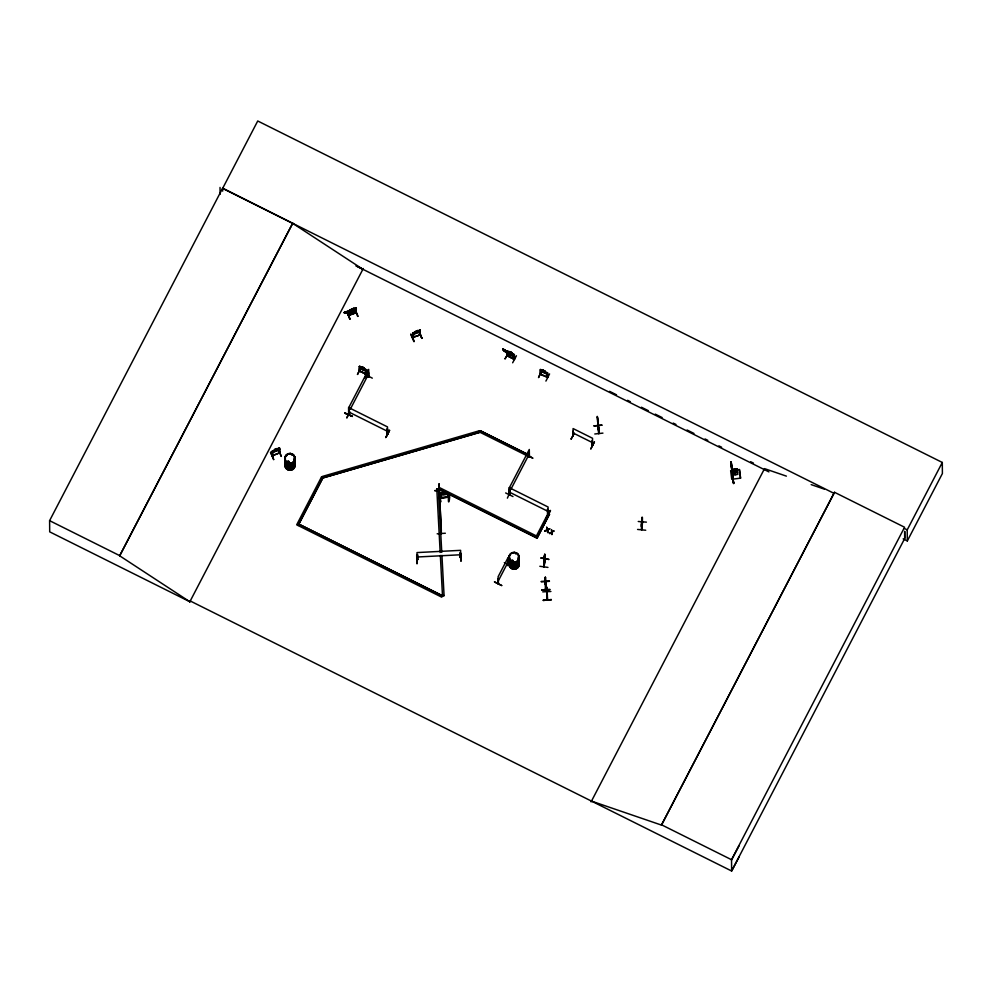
<?xml version="1.0" encoding="UTF-8"?>
<svg xmlns="http://www.w3.org/2000/svg" width="992" height="992" viewBox="0 0 992 992"><rect width="100%" height="100%" fill="white"/><g stroke="black" fill="none" stroke-linecap="round" stroke-linejoin="round"><path stroke-width="1.49" d="M368.516 376.935L368.516 376.129M509.293 494.797L510.086 494.624L509.194 494.624L509.169 487.605L548.08 507.011L548.142 514.191L547.572 509.132M598.61 433.293L599.019 432.698M642.084 519.982L642.06 518.63L641.489 526.504M641.836 521.333L641.936 519.585M732.27 473.06L732.257 471.547L732.58 475.862L730.732 461.875L732.133 471.969L730.968 461.838L732.232 471.15M498.257 583.829L498.133 576.687L508.053 557.628C508.09 580.171 507.234 546.307 508.177 564.597M498.418 583.321L498.319 579.043M642.06 522.635L642.047 517.167L641.402 526.492M573.215 435.612L573.215 435.451M592.088 441.031L592.497 445.644L592.534 438.253L573.078 428.556L573.004 435.848M592.596 445.346L592.336 445.16M544.72 555.669L543.715 563.506M544.819 555.681L543.926 563.158M641.737 522.759L641.65 521.259M645.73 530.236L637.571 529.443M287.705 461.54L288.697 462.036M292.305 454.882L291.574 455.117M511.562 560.84C512.008 558.794 511.984 562.848 512.876 560.579M511.81 560.629L511.822 561.373M513.087 560.74L511.86 561.311M545.216 577.716C544.558 575.186 545.997 585.268 545.154 581.672M547.472 599.453L547.324 594.555L547.026 599.478M638.253 521.482L646.412 522.139M642.432 517.477L642.394 522.548M641.861 529.492L642.543 521.916M544.372 558.36L544.372 556.624M272.205 455.464L272.899 455.216M272.118 455.626L279.719 452.848M412.672 337.491L420.236 334.85M419.405 330.448C422.332 337.206 416.479 334.589 412.97 337.974M544.211 559.798L544.038 566.916L545.166 559.054L543.777 566.792L544.707 554.206L544.645 559.463M543.79 562.042L543.914 560.939M597.953 425.556L598.337 426.163M547.956 567.412L539.846 566.283M544.459 556.09L544.124 558.707M641.514 524.656L641.626 523.776M543.827 561.646L544.013 562.402L544.062 560.802M545.054 554.615L544.149 566.593M441.056 532.766L441.39 533.56L439.047 483.65L439.183 491.238M544.36 556.735L544.534 555.607L544.447 556.735M348.514 315.258C350.3 315.53 350.263 310.732 348.552 310.806L348.713 315.568L348.775 310.694M355.508 312.74L356.178 312.344L348.663 314.997M545.6 585.144L545.848 584.4L545.637 589.657L545.451 577.282L545.563 582.192M545.563 588.764L545.922 589.558L545.848 584.4M732.133 472.291L732.195 473.692L732.344 472.217M572.954 435.947L573.091 431.247L573.264 435.972M641.7 522.226L641.514 529.79L642.184 521.643M368.516 376.29L368.416 377.208L368.441 371.938L368.367 372.707M368.516 377.096L368.801 376.315M529.418 456.432L529.282 449.475L509.442 487.593L509.466 494.785L509.838 493.991M273.023 455.638L272.217 456.022L279.719 452.687M278.851 452.91L278.802 448.26L277.128 448.979L278.392 448.731L277.177 450.69L273.618 451.732L274.722 449.413L277.239 448.458L277.165 450.256L274.858 451.211L274.809 449.388M413.503 333.213C412.399 331.613 414.024 337.751 413.614 337.454M419.666 335.023L420.323 334.664M288.92 461.974L288.25 462.619L287.469 461.863M516.175 553.834L515.592 553.883M348.651 315.555L356.314 312.79M597.903 425.494L598.709 433.529L598.92 432.785M439.22 491.325L438.786 486.353L438.873 491.586M545.6 582.267L545.488 581.473M547.448 599.763L547.001 591.802M345.03 412.895L352.358 416.454M505.66 492.95L512.976 496.546M416.962 559.426L417.868 559.376M460.003 557.008L460.648 557.479L460.003 556.971M440.634 497.711C463.983 495.479 433.132 499.261 441.378 497.55M448.657 497.451L447.9 497.327M540.305 370.958L547.609 374.306L540.429 370.909M541.099 369.582L540.293 369.731L541.086 369.793C539.028 376.34 541.545 374.17 547.559 377.568C548.898 375.646 546.406 371.814 547.634 372.893L540.33 369.421L540.38 374.269M541.136 371.405L538.532 377.605L541.508 371.492M545.042 371.02L545.067 372.769L542.81 371.702L542.711 369.904L545.166 371.516M542.748 370.363L542.748 369.818M546.952 377.332L547.758 377.307L540.38 373.872M545.91 381.089L549.58 373.91M504.457 562.638L509.243 565.192M501.704 585.578L494.4 581.87L501.704 585.491M366.519 370.19L359.451 366.358L360.121 366.68L359.91 371.392L360.121 366.68M357.504 374.356L360.58 368.392L357.517 374.455M360.183 366.494C357.281 372.93 360.257 369.805 366.656 374.306L364.833 378.051M365.837 369.805L366.618 369.88L365.837 369.805L365.837 374.294L366.618 374.034M365.044 374.443L372.31 378.15M348.713 409.932L349.283 415.003L349.01 413.59M349.457 411.866L346.778 418.029L349.829 411.965M368.441 377.121L368.776 376.253M386.83 429.263L387.624 429.338L386.83 429.263L387.537 434.087M386.88 433.566L387.612 434.05L387.475 426.895L348.564 407.489L348.676 414.681M385.838 437.422L389.509 430.255L385.888 437.447M385.838 437.509L389.608 430.379M509.194 490.296L509.553 489.502M528.972 452.811C529.207 449.798 528.228 459.68 529.381 456.543M509.962 495.082L509.975 490.37M507.383 498.145L510.074 491.97M509.59 494.648L509.876 494.016M547.534 513.36L547.435 509.38M548.142 514.129L547.634 513.323L548.34 513.868M548.216 514.005L547.584 510.545M546.443 517.626L550.523 510.657M550.163 510.458L546.443 517.526M546.852 517.824L550.213 510.496M574.269 433.293L570.983 439.258L574.281 433.355M190.352 601.016L189.943 601.797L49.699 531.848L49.6 520.664L222.642 188.182L292.714 223.349L119.672 555.818L189.844 601.747L190.253 600.978L731.637 871.013L739.263 856.604M119.672 555.818L292.714 223.138M189.844 601.747L363.295 268.497M360.146 366.457L366.556 369.855M361.733 366.804L364.163 367.92L364.052 369.718L361.82 368.602L361.77 366.73L364.163 367.92M361.77 367.276L360.617 366.99L360.629 368.007L365.254 370.314L364.163 368.466M350.3 409.188L368.714 373.798M298.815 524.16L322.896 477.884L321.47 477.04L296.682 524.805L441.762 597.172L442.482 595.646L444.081 595.572L442.494 595.783L298.828 524.123L442.494 595.783L440.336 555.421M298.096 525.512L322.896 477.747M441.762 552.383L438.377 488.796L439.109 487.407L536.387 535.928M527.918 454.423L480.624 430.838L479.905 432.363L322.859 477.946L321.47 477.04M510.905 489.292L529.319 453.902M498.17 581.114L508.09 562.055M535.655 537.453L548.055 513.496L549.469 514.203L537.081 538.16L447.975 493.718M537.081 538.16L549.469 514.203M591.083 801.896L764.534 468.633L786.396 476.135M591.492 801.114L661.466 825.084L834.508 492.292L904.58 527.248L731.538 859.717L731.637 871.013L904.679 538.544L904.617 531.476M661.466 825.084L834.508 492.292M903.166 538.867L907.308 540.938L907.221 529.864L942.301 462.458L257.734 120.987L222.642 188.393L834.098 493.396M907.308 540.938L942.4 473.519L942.301 462.458M507.867 351.701L507.247 351.069L508.115 355.917L507.172 355.607M507.222 352.606L508.016 353.524M508.003 353.437L514.426 356.14M509.107 351.986L504.953 359.005L509.094 351.974M509.59 351.602L512.021 352.73L511.909 354.528L509.69 353.412L509.628 351.528L512.021 352.73M509.64 352.073L508.487 351.788L508.487 352.805L513.112 355.136L512.021 353.276M507.321 351.106L507.309 355.88L507.247 351.069L514.377 354.752C512.182 353.152 514.712 366.333 513.806 354.392M513.968 358.62L514.575 359.178L507.371 355.558M512.653 362.787L516.435 355.744M731.538 860.039L739.164 845.63M504.444 350.362L502.758 349.11L511.178 354.603L507.42 352.916L502.758 349.11M504.506 350.498L503.403 350.436M502.708 349.184L504.432 349.593M506.118 350.833L504.395 349.668M506.676 351.28L509.826 353.598L505.114 350.833L508.04 351.292M507.21 351.143L508.4 351.751L507.16 351.218M507.842 353.747L503.366 350.325L510.037 355.136L507.879 353.673M529.381 456.357L529.12 457.052M287.544 461.491L288.87 461.416M288.945 465.67L287.705 465.905M417.049 559.252L417.868 559.215M417.719 559.538L417.086 559.724L417.781 559.302M440.547 497.748L448.471 497.141M441.279 497.86C442.271 497.624 440.064 491.858 441.266 493.57M348.304 311.463L353.102 310.558L349.816 311.662L350.585 311.972L350.015 312.294L345.873 312.827L348.986 311.773L348.316 311.476M348.899 413.714L348.676 414.52M348.849 414.358L348.837 407.476L368.677 369.371L368.776 376.6M278.826 450.529L279.694 449.55L272.304 452.724L272.341 451.149L274.734 449.959M415.363 331.464L415.462 333.188L417.768 332.233L417.806 330.348L412.858 333.151L412.908 334.688L420.211 331.551M419.43 332.506L420.286 330.063L417.719 330.944M599.019 433.318L598.089 423.72M547.001 592.584L546.927 587.438L547.051 596.142M386.917 433.244L387.736 433.802L386.93 433.405M413.726 332.704L412.858 333.151L412.821 337.987M278.926 448.744L279.484 448.198L272.292 451.261L272.18 455.985M447.665 494.971L448.632 494.314M356.289 312.864L356.19 308.066M354.814 309.727L349.953 310.397L355.979 309.839L351.8 312.269L344.596 313.224L353.747 308.19L353.71 310.062L351.342 310.905L351.242 309.169M349.345 310.818C346.233 311.104 358.72 307.086 355.496 308.648L355.644 313.125M545.278 531.352L544.72 530.98L547.014 530.224L547.758 532.592L547.547 530.075L549.717 528.81L547.448 529.554L546.716 527.31M553.896 530.807C555.47 531.762 551.552 529.902 551.899 534.651L551.75 532.58L549.456 533.336L550.002 533.708M544.72 531.067L546.927 529.79L546.716 527.223M547.547 530.075L549.717 528.81M549.456 533.436L551.664 532.059L551.453 529.579L552.184 531.91M345.799 311.773C339.847 314.191 351.404 310.149 345.774 311.848M346.369 311.761L344.708 312.443M410.713 334.304L413.912 341.682M411.023 334.168L414.309 341.434M273.618 459.581L270.506 452.079L273.73 459.544M351.342 309.702L350.077 310.335L350.077 311.352L354.962 309.616L354.962 308.599L353.698 308.872M287.767 461.193L288.56 461.144M288.387 465.781L287.866 465.707M512.814 564.932L512.021 564.969M347.622 312.79L349.953 319.164L347.535 312.902M540.454 373.748L541.198 374.257M547.014 377.01L546.976 372.583M547.547 377.406L546.852 377.158M359.488 370.624L359.464 366.321M359.984 371.206L366.532 374.616M413.689 332.704L420.087 330.175L419.517 330.708M415.45 332.171L417.756 331.216M419.194 332.146L421.86 338.384L419.579 332.06M272.106 451.273C273.556 450.343 270.729 453.852 272.068 455.725M278.591 450.17L281.257 456.407L278.975 450.095M514.34 354.64L514.377 359.464L507.21 355.706M347.572 311.476L352.954 310.769L348.961 312.406L343.988 312.691M350.015 310.446L348.725 310.806L348.738 312.257L356.289 309.492L356.277 308.028L353.772 308.276M351.342 309.888L353.698 309.045M355.434 310.347L348.713 312.182M348.601 315.233L356.103 312.542M349.953 319.164L347.25 313.001M355.334 310.149L358.075 316.274M421.972 338.334L419.244 332.122M479.458 430.726L479.905 432.363L479.458 430.726L322.412 476.445L322.859 477.946L479.905 432.227L528.538 456.481M440.659 498.108L440.572 493.272L443.35 492.95L442.01 493.284L442.023 494.301L443.362 494.673L447.206 494.041L447.194 493.024L445.854 492.912M441.477 493.136L440.572 493.272M417.756 331.03L418.996 330.696L419.008 331.712L414.222 333.696L415.338 331.923M278.777 448.297L279.719 448.173L279.595 452.997M512.108 560.058L513.1 560.554M513.558 356.215L514.352 356.091M416.764 563.58L416.727 555.557M439.816 493.904L440.572 501.89M731.191 465.484L731.166 463.103L731.352 465M731.439 465.682C731.042 457.461 732.332 471.733 731.414 464.814M733.113 469.352L737.18 468.844L737.874 474.374L733.82 474.883L733.125 469.464L737.18 468.844M733.572 470.27L730.633 470.654L731.749 479.272L740.553 478.156L739.437 469.538L736.51 469.923M733.683 470.741L734.936 470.592L735.159 472.75L733.919 472.899L733.683 470.741L734.936 470.592M737.416 470.667L735.729 470.878L736.957 470.332C739.176 473.048 733.609 472.328 737.639 472.44M732.009 471.175C734.514 485.758 730.906 463.301 732.046 473.085M731.674 465.657L732.108 472.601M733.361 481.951L733.522 483.538L732.183 472.7L733.733 483.513L733.584 481.914M732.183 472.7L732.319 471.733M732.022 472.886L732.356 475.887L732.443 474.387M597.73 421.575L597.668 420.93L597.99 421.699M598.337 427.18L598.188 421.253L598.511 429.896M597.99 421.637L597.444 417.099M597.829 422.468L597.928 423.869M593.997 425.915L602.156 425.146L593.997 425.866M598.598 428.383L598.709 433.529M598.585 428.866L598.585 427.726M598.61 429.958L597.854 422.902M594.778 433.988L602.938 433.12M597.854 422.319L598.089 423.534M597.767 420.831L598.424 430.057L597.668 420.955L597.94 422.319M434.843 490.507L441.725 490.532M434.868 490.804L443.015 490.011M440.969 532.853C441.403 519.089 441.056 538.916 441.018 532.692L441.018 533.498M441.093 533.336L441.39 532.667M437.162 533.808L445.334 533.237M417.744 554.95L417.012 554.987M459.879 552.792C461.106 551.949 458.837 556.611 460.028 557.368M459.928 557.219L460.672 557.454L459.854 557.504M545.116 577.666L545.637 589.57M545.203 578.026L545.451 577.282M545.216 578.906L545.24 580.754M545.228 579.836L545.178 578.472L545.228 579.564M541.235 581.411L549.407 581.002M549.432 581.337L541.26 581.858M545.451 582.081L545.439 584.524L545.439 583.507M545.464 583.78L545.6 584.896M546.691 587.859L546.555 587.165L546.604 587.872M546.567 588.628L546.617 590.029M541.694 589.868L549.866 589.335M541.719 590.29L549.89 589.856M550.907 591.48L542.723 591.864M546.939 593.935L547.001 596.514M547.076 595.287L547.324 594.555M438.39 488.932L436.79 488.882L438.377 488.796L537.081 538.024M445.854 492.826C453.493 489.527 446.648 514.364 448.855 493.433M441.428 493.123L448.52 492.912L448.644 494.4L440.584 494.735L441.428 495.318M443.35 493.222L445.854 493.086M447.739 497.215L447.801 493.222L448.533 493.185M439.803 493.917L440.684 501.902M417.037 557.008L460.648 554.764M366.036 373.798L365.961 369.557M460.623 553.288L460.995 561.311L460.958 553.263M592.286 445.197L592.224 440.783M417.148 559.773L417 552.581L460.61 550.337L460.598 557.541M641.824 519.052L641.824 520.899M641.551 524.557L641.799 529.815M447.677 492.801L448.632 492.937L448.496 497.711M547.559 377.642L547.51 372.818M503.986 349.866L505.002 350.151M503.254 350.114L507.234 351.18M510.062 355.024L514.03 356.178L508.363 351.751M510.024 355.099L513.98 356.252L508.326 351.825M412.908 334.688L413.639 334.837M542.798 370.5L541.582 370.115L541.595 371.132L546.27 373.339L545.054 371.566M811.183 484.617L824.302 489.118M542.798 370.686L545.054 371.752M359.327 366.606L359.984 366.928M529.443 456.084L532.915 458.254L525.624 454.534M509.218 490.16L509.851 490.618M547.485 513.844L548.043 513.968M504.444 562.638L509.318 565.043M904.456 528.488L907.221 529.864M609.572 391.344L616.491 394.791M627.564 400.309L630.329 401.698M641.39 407.216L648.309 410.663M655.228 414.123L662.148 417.57M673.221 423.088L675.986 424.464M687.047 429.995L693.966 433.442M705.039 438.96L707.804 440.336M718.878 445.867L721.643 447.243M750.696 461.739L753.461 463.115M768.912 471.894L356.016 265.856L362.886 269.278L292.714 223.349M573.116 432.983L592.571 442.68M361.82 367.586L364.052 368.702M359.34 366.879L366.532 370.45M480.624 430.974L526.566 453.89M348.601 411.916L387.512 431.322M509.206 492.032L548.117 511.438M548.055 513.645L549.481 514.352M441.118 490.308L443.858 491.672M661.466 824.761L731.538 859.717M49.6 520.664L119.672 555.619M509.677 352.396L511.909 353.512M513.682 354.64L514.34 354.962L513.534 354.057M507.247 355.806L514.377 359.389M598.226 425.531L598.188 421.253M735.456 474.052L736.089 474.523L734.96 474.672M507.978 355.806L508.003 352.929M544.149 565.948L544.112 561.683M360.195 368.652L359.389 367.734L360.158 368.739M279.645 452.885L279.484 448.198M355.334 310.062L357.653 316.436M351.813 312.282L344.646 313.125M598.201 425.308L597.283 416.367L597.829 421.067M732.617 474.3L733.051 477.871L732.803 476.259M732.53 471.721C733.138 476.693 732.022 467.616 732.592 472.155M597.816 423.906L597.878 424.539L597.804 423.212L598.213 426.176M732.22 471.026L732.356 471.944M598.337 427.614L598.461 428.494L598.325 425.99M733.026 476.234L733.262 477.834L732.604 474.275M739.437 469.563L740.553 478.181M735.717 470.493L735.952 472.651M732.034 471.572L732.208 472.899M733.448 481.529L733.063 480.029L733.224 481.554M597.94 423.634L598.089 425.01M597.494 419.467L597.742 422.406M598.102 426.386L597.916 421.005M547.534 529.976L547.758 532.493M546.852 593.799L546.914 594.667L546.84 592.162M546.629 588.578L546.704 589.707M439.146 490.693L439.146 491.486M438.786 486.353L438.824 487.084M441.018 528.339L441.056 529.058M417.21 563.568L416.714 555.47L417.099 563.555M546.778 592.274L546.642 587.165M546.617 589.98L547.113 599.714M545.513 588.777L545.55 589.496M598.176 425.742L598.226 426.796M445.941 492.801L443.25 492.392L443.362 494.239L445.867 494.103L445.842 492.28M439.084 488.076L441.353 530.782M441.936 555.334L444.081 595.708M436.79 488.882L440.175 552.457M551.354 599.676L543.182 600.11M546.642 589.595L546.716 591.344M545.166 579.44L545.302 581.498M359.29 370.834L366.532 374.554L366.482 369.818L366.457 371.355M904.766 531.414L904.816 538.272M735.159 472.75L733.919 472.899M732.257 471.547L732.22 474.412M641.613 521.606L641.626 523.342M598.883 428.358L599.007 433.591M546.852 372.831L546.927 377.369M546.927 587.438L546.852 593.365M544.645 370.921L543.194 370.239M545.327 581.114L545.377 583.209M544.806 554.218L544.98 559.848M544.372 556.078L544.385 558.893M544.1 558.273L544.075 561.323M514.29 354.714L514.302 356.165M511.5 352.681L510.062 351.962M498.071 578.919L497.947 583.68M445.408 492.664L443.796 492.565M420.199 330.1L420.199 334.961M419.418 331.936L419.48 335.172M417.347 330.931L415.859 331.365M417.756 555.222L417.806 559.649M413.391 332.952L413.49 337.751M386.979 430.441L386.905 433.802M363.642 367.871L362.204 367.152M349.382 411.68L349.358 414.966M278.826 449.959L278.876 453.195M276.743 448.954L275.255 449.388M272.788 450.988L272.899 455.787M222.642 188.182L222.667 191.134M220.038 187.438L220.1 194.308M518.382 557.082A5.096 4.997 -0.5 0 1 514.377 564.795A5.096 4.997 -0.5 0 1 509.566 557.541M509.578 558.558A5.096 4.997 -0.5 0 0 514.389 565.812A5.096 4.997 -0.5 0 0 518.394 558.112A5.096 4.997 -0.5 0 1 514.389 565.924A5.096 4.997 -0.5 0 1 509.578 558.67A5.072 4.972 -0.5 0 0 514.389 565.899A5.072 4.972 -0.5 0 0 518.382 558.236M518.37 555.656A5.096 4.997 -0.5 0 1 517.229 562.315A5.096 4.997 -0.5 0 1 510.372 561.782A5.096 4.997 -0.5 0 1 510.31 555.036M518.382 556.884A5.096 4.997 -0.5 0 1 514.377 564.584A5.096 4.997 -0.5 0 1 509.566 557.33M518.37 558.05A5.072 4.972 -0.5 0 1 514.377 565.725A5.072 4.972 -0.5 0 1 509.59 558.508M518.419 560.567A5.096 4.997 -0.5 0 1 514.402 568.267A5.096 4.997 -0.5 0 1 509.603 561.026M519.002 562.762A5.096 4.997 -0.5 0 1 513.744 569.284A5.096 4.997 -0.5 0 1 509.603 562.042M518.407 559.141A5.096 4.997 -0.5 0 1 514.389 566.841A5.096 4.997 -0.5 0 1 509.59 559.6M518.407 560.368A5.096 4.997 -0.5 0 1 514.402 568.069A5.096 4.997 -0.5 0 1 509.59 560.815M518.977 562.7A5.072 4.972 -0.5 0 1 514.414 569.21A5.072 4.972 -0.5 0 1 509.181 563.208M294.302 458.019A5.183 5.072 -0.5 0 1 290.234 465.843A5.183 5.072 -0.5 0 1 285.349 458.478M285.436 459.606A5.084 4.985 -0.5 0 0 290.234 466.848A5.084 4.985 -0.5 0 0 294.24 459.16A5.072 4.972 -0.5 0 1 290.892 466.686A5.072 4.972 -0.5 0 1 285.002 460.772M294.289 456.729A5.183 5.072 -0.5 0 1 292.776 463.748A5.183 5.072 -0.5 0 1 285.609 462.26A5.183 5.072 -0.5 0 1 287.134 455.241M294.252 457.92A5.109 4.997 -0.5 0 1 290.222 465.632A5.109 4.997 -0.5 0 1 285.411 458.378M294.922 462.694A5.183 5.072 -0.5 0 1 289.59 469.315A5.183 5.072 -0.5 0 1 285.374 461.962M294.24 459.271A5.084 4.985 -0.5 0 1 290.234 466.959A5.084 4.985 -0.5 0 1 285.436 459.718M294.909 461.466A5.183 5.072 -0.5 0 1 289.577 468.088A5.183 5.072 -0.5 0 1 285.374 460.734M294.847 462.582A5.109 4.997 -0.5 0 1 290.259 469.117A5.109 4.997 -0.5 0 1 284.989 463.09M295.046 461.726A5.072 4.972 -0.5 0 1 289.577 466.934A5.072 4.972 -0.5 0 1 285.014 460.945M641.936 518.568L641.824 519.696L641.936 518.568M540.962 557.975L549.022 559.463L540.962 558.012M344.894 413.168L352.396 416.404L344.869 413.205M594.419 441.849L590.711 449.091L594.406 441.936M360.133 368.64L366.569 371.318L360.133 368.64M735.432 471.374L735.568 472.477L735.432 471.374M348.167 311.401L346.493 312.344L351.515 310.955L348.167 311.401M353.264 308.562L351.751 309.281L353.264 308.562M551.354 599.552L543.194 600.458L551.354 599.614M511.227 354.479L508.14 352.854C511.587 356.376 499.088 346.865 507.358 352.296L506.726 351.428L511.227 354.479M737.378 471.088L737.378 471.088M510.682 561.063A5.096 4.997 -0.5 0 0 519.076 558.384A5.096 4.997 -0.5 0 0 512.517 552.606A5.096 4.997 -0.5 0 0 510.682 561.063A5.096 4.997 -0.5 0 0 519.076 558.496A5.096 4.997 -0.5 0 0 512.517 552.705A5.096 4.997 -0.5 0 0 510.682 561.174A5.072 4.972 -0.5 0 0 519.052 558.496A5.072 4.972 -0.5 0 0 512.517 552.73A5.072 4.972 -0.5 0 0 510.694 561.15M286.539 462.098A5.084 4.985 -0.5 0 0 294.922 459.432A5.084 4.985 -0.5 0 0 288.374 453.654A5.084 4.985 -0.5 0 0 286.539 462.098M286.539 462.21A5.084 4.985 -0.5 0 0 294.922 459.532A5.084 4.985 -0.5 0 0 288.374 453.766A5.084 4.985 -0.5 0 0 286.539 462.21A5.072 4.972 -0.5 0 0 294.909 459.532A5.072 4.972 -0.5 0 0 288.374 453.778A5.072 4.972 -0.5 0 0 286.539 462.198M289.602 470.258A5.084 4.985 -0.5 0 0 295.083 465.025A5.072 4.972 -0.5 0 1 289.602 470.245A5.084 4.985 -0.5 0 1 285.026 464.256A5.072 4.972 -0.5 0 0 289.602 470.245"/></g></svg>
